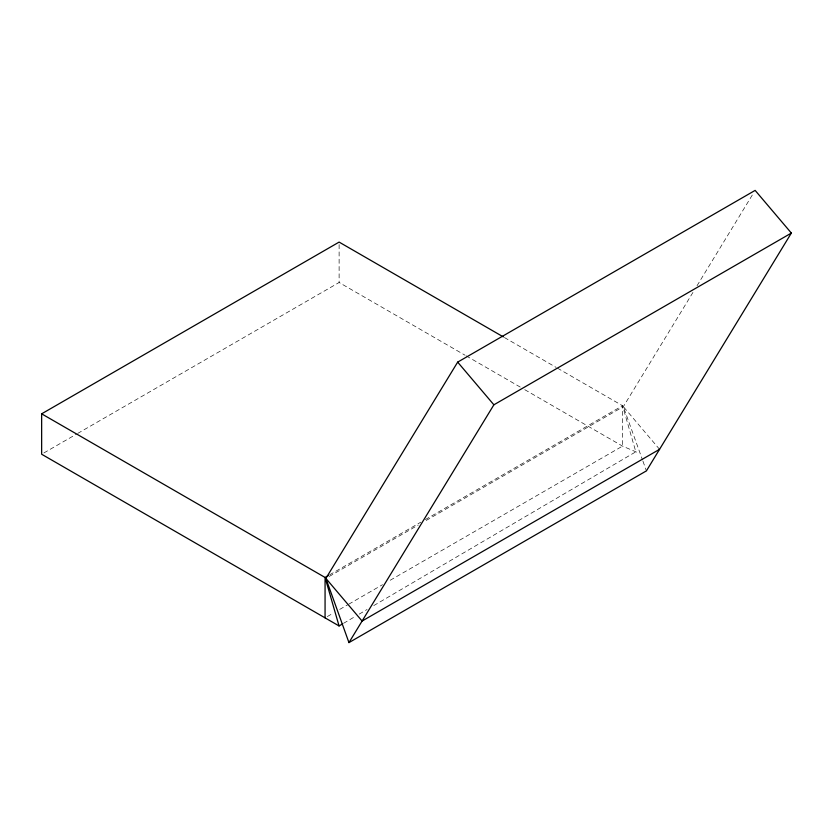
<?xml version="1.0" encoding="UTF-8"?>
<svg xmlns="http://www.w3.org/2000/svg" width="833" height="833" viewBox="0 0 833 833"><rect width="100%" height="100%" fill="white"/><g stroke="black" fill="none" stroke-linecap="round" stroke-linejoin="round"><path stroke-width="0.62" stroke-dasharray="4.17 3.12" d="M692.952 292.414L623.344 406.639L426.163 520.479M697.013 285.761L752.428 194.828M343.54 623.323L354.743 616.743M359.221 614.119L367.061 609.517M373.778 605.581L635.829 451.809L622.532 405.723L557.298 368.061M43.899 452.933L76.584 434.066M77.708 433.42L339.114 282.502L465.074 355.222M329.576 574.853L420.842 522.166M425.351 519.563L622.532 405.723L622.532 446.124L388.168 581.434M329.264 576.426L418.27 525.04M327.317 616.566L332.95 613.317M339.718 609.412L347.6 604.852M348.725 604.206L382.534 584.693M636.527 452.111L622.532 446.124L524.686 389.636M504.434 337.542L556.173 367.405M466.199 355.868L520.188 387.043M659.559 449.32L623.344 406.639L642.503 459.962M642.941 461.18L646.418 470.874M339.114 244.61L339.114 282.502"/><path stroke-width="1.25" d="M325.88 578.383L457.671 362.126L755.135 190.393L791.35 233.063L646.418 470.874L348.954 642.607L325.88 578.383L362.095 621.054L659.559 449.32M348.954 642.607L493.886 404.807L791.35 233.063M503.309 336.886L339.114 242.091L41.65 413.824L41.65 454.235L339.062 625.947L342.425 623.979M328.441 575.509L325.068 577.456L41.65 413.824M457.671 362.126L493.886 404.807M339.062 625.947L325.068 577.456L325.068 617.867"/></g></svg>
